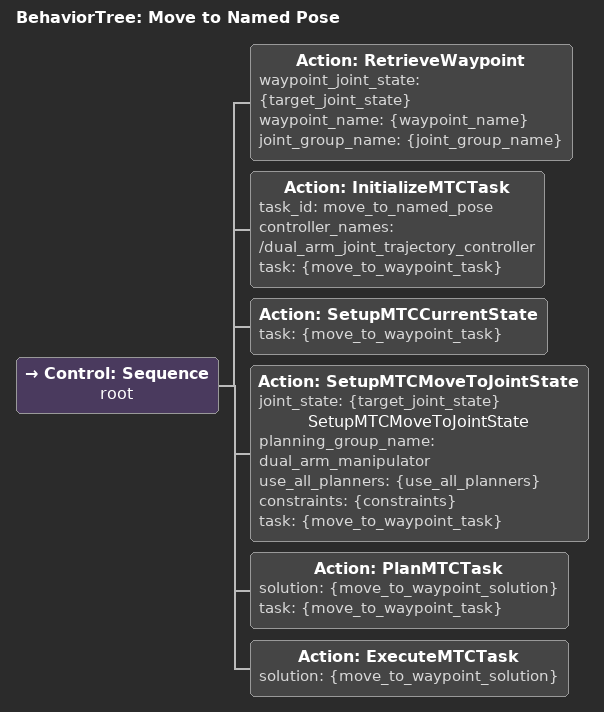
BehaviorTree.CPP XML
<?xml version="1.0"?>
<root BTCPP_format="4" main_tree_to_execute="Move to Named Pose">
    <BehaviorTree ID="Move to Named Pose" _description="This Objective is used when moving to one of the saved waypoints in your site configuration">
        <Control ID="Sequence" name="root">
            <Action ID="RetrieveWaypoint" waypoint_joint_state="{target_joint_state}" waypoint_name="{waypoint_name}" joint_group_name="{joint_group_name}"/>
            <Action ID="InitializeMTCTask" task_id="move_to_named_pose" controller_names="/dual_arm_joint_trajectory_controller" task="{move_to_waypoint_task}"/>
            <Action ID="SetupMTCCurrentState" task="{move_to_waypoint_task}"/>
            <Action ID="SetupMTCMoveToJointState" joint_state="{target_joint_state}" name="SetupMTCMoveToJointState" planning_group_name="dual_arm_manipulator" use_all_planners="{use_all_planners}" constraints="{constraints}" task="{move_to_waypoint_task}"/>
            <Action ID="PlanMTCTask" solution="{move_to_waypoint_solution}" task="{move_to_waypoint_task}"/>
            <Action ID="ExecuteMTCTask" solution="{move_to_waypoint_solution}"/>
        </Control>
    </BehaviorTree>
</root>
